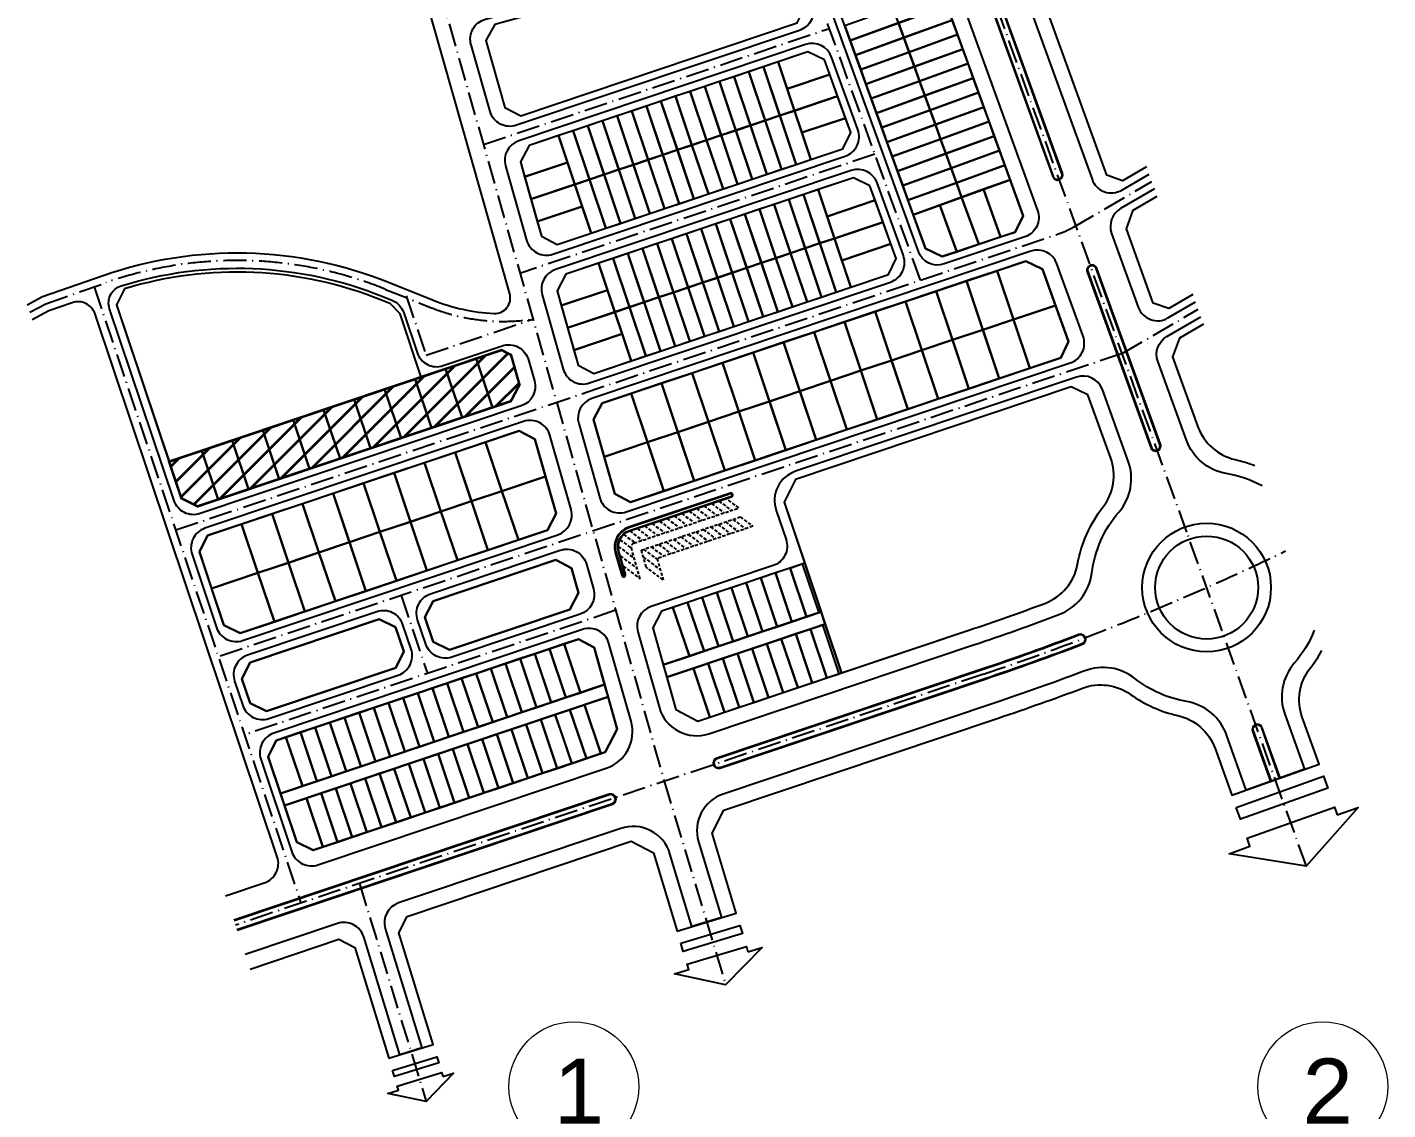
# Model space of a CAD drawing. Header units: millimetres. Extents: x 33748 to 451939, y -263262 to 62681.
# Drawn here: x 232510 to 238506, y -109826 to -105054 of the extents above; entities that cross this region are included whole.
import ezdxf
from ezdxf.enums import TextEntityAlignment as Align

# ---------------------------------------------------------------- set-up
doc = ezdxf.new("R2010")
doc.units = ezdxf.units.MM
doc.linetypes.add('ACAD_ISO10W100', pattern=[18.5, 12, -3, 0.5, -3])
doc.linetypes.add('HIDDEN', pattern=[0.375, 0.25, -0.125])
for name, color, linetype, lineweight in [('-KH', 143, 'Continuous', 13), ('-TEXT', 7, 'Continuous', 15), ('-WALL', 4, 'Continuous', 35)]:
    doc.layers.add(name, color=color, linetype=linetype, lineweight=lineweight)
doc.layers.add('net in mo', color=159, linetype='Continuous')
doc.styles.add('1', font='arial.ttf')

# ---------------------------------------------------------------- blocks, each defined once
blk = doc.blocks.new('A$C3F770CC9')
at = {"linetype": 'ACAD_ISO10W100', "ltscale": 0.75}
for points in [[(497.04, 91.45), (450.61, 221.25), (313.19, 601.19), (299.19, 644.07)], [(347.1, 319.28), (259.83, 560.55)], [(133.63, 525.65), (247.51, 124.47)], [(177.25, 371.98), (311.71, 417.1)], [(329.4, 368.19), (191.47, 321.9)], [(25.98, 316.65), (106.37, 77.1)], [(147.25, 313.2), (154.99, 290.14), (196.52, 304.08)], [(425.48, 290.73), (455.02, 307.92)], [(425.48, 290.73), (74.24, 172.86)], [(145.34, 196.72), (155.52, 166.38)], [(228.65, 190.92), (84.42, 142.52)], [(247.51, 124.47), (271.39, 45.35)], [(129.08, 84.72), (155.05, 0.02)], [(129.08, 84.72), (155.05, 0.02)], [(129.08, 84.72), (155.05, 0.02)]]:
    blk.add_lwpolyline(points, dxfattribs=at)
for points in [[(0, 309.65), (5.97, 312.84), (29.55, 321.08, -0.181821), (140.4, 318.47), (157.54, 311.56, 0.083755), (181.42, 306.32, 0.513132), (187.49, 313.95), (132.2, 508.72, 0.412228), (119.91, 515.63), (91.73, 507.84)], [(389.45, 489.21), (376.46, 483.55, 0.395629), (372.14, 473.5), (413.75, 358.45, 0.467936), (425.29, 354.25), (436, 360.49)], [(361.78, 460.96), (398.48, 359.5, 1), (402.24, 360.86), (365.54, 462.32, 1), (361.78, 460.96)], [(312.55, 405.98, 0.407417), (302.48, 410.84), (191, 373.43, 0.400458), (185.85, 363.66), (194.05, 334.77, 0.428104), (204.29, 329.37), (317.78, 367.45, 0.421043), (322.75, 377.76), (312.55, 405.98)], [(438.08, 354.75), (424.85, 347.06, 0.362457), (421.35, 337.42), (431.72, 308.75, 0.467936), (443.27, 304.55), (453.98, 310.78)], [(141.71, 311.47, -0.219363), (146.3, 306.6), (151.51, 291.08, 0.414214), (161.64, 286.04), (184.52, 293.72, -0.428104), (194.76, 288.32), (197.08, 280.14, -0.400458), (191.93, 270.37), (67.17, 228.5, -0.414214), (57.04, 233.54), (32, 308.16, -0.420828), (36.56, 317.07, -0.172814), (138.16, 312.9), (141.71, 311.47)], [(436.58, 254.16, 0.414214), (439.14, 252.96), (439.14, 252.96, 0.414214), (440.34, 255.52), (415.63, 323.83, 0.414214), (413.07, 325.03), (413.07, 325.03, 0.414214), (411.87, 322.47), (436.58, 254.16)], [(26.36, 306.1, 0.41785), (17.41, 310.48), (8.39, 307.33), (1.93, 303.88)], [(77.09, 79.93), (92.13, 84.98, 0.414214), (97.17, 95.11), (26.36, 306.1)], [(465.87, 244.13, -0.269945), (450.42, 257.04), (439.33, 287.72, -0.362457), (442.83, 297.35), (456.06, 305.05)], [(457.09, 302.18), (447.69, 296.71), (445.07, 289.49), (454.91, 262.27, 0.256594), (469.37, 249.55, -0.038992), (476.97, 247.23, -0.038992)], [(289.8, 208.28), (242.4, 192.37, 0.400458), (237.25, 182.6), (245.63, 153.06, 0.428104), (264.83, 142.94), (367.76, 177.48, 0.008886), (400.84, 189.24, 0.278117), (413.65, 205.44, -0.147047), (424.18, 229.12, 0.270704), (427.82, 248.96), (417.78, 276.74, 0.407417), (407.71, 281.6), (298.58, 244.98, 0.414214), (291.02, 229.78), (294.84, 218.41, -0.414214), (289.8, 208.28)], [(211.3, 230.06), (203.1, 258.95, 0.428104), (192.86, 264.35), (69.08, 222.81, 0.414214), (64.04, 212.68), (73.58, 184.24, 0.414214), (83.71, 179.2), (206.15, 220.29, 0.400458), (211.3, 230.06)], [(479.85, 239.27, 0.082783), (465.87, 244.13)], [(233.65, 223.19, 0.400458), (228.5, 213.42), (231.03, 204.51, 0.414214), (231.95, 203.99, 0.414214), (232.47, 204.92), (229.94, 213.83, -0.400458), (234.13, 221.77), (273.69, 235.05, 0.414214), (274.17, 236, 0.414214), (273.22, 236.47), (233.65, 223.19)], [(217.31, 208.87), (220.05, 199.24, -0.400458), (214.9, 189.47), (165, 172.73, -0.414214), (154.87, 177.76), (151.69, 187.24, -0.414214), (156.73, 197.37), (207.07, 214.27, -0.428104), (217.31, 208.87)], [(144.14, 165.73, 0.414214), (149.18, 175.86), (146, 185.34, 0.414214), (135.87, 190.37), (85.62, 173.51, 0.414214), (80.58, 163.38), (83.77, 153.9, 0.414214), (93.89, 148.86), (144.14, 165.73)], [(500.13, 183.2, -0.084021), (492.34, 170.35, 0.270323), (488.65, 150.54), (496.31, 129.12), (473.71, 121.04), (466.05, 142.46, 0.270325), (450.63, 155.43)], [(450.63, 155.43, -0.124666), (430.44, 164.42, 0.262937), (411, 167.42, -0.009345), (375.37, 154.72), (270.46, 119.51, 0.405257), (260.87, 100.96), (269.77, 71.47), (258.28, 68.01), (249.76, 96.26, 0.423227), (230.62, 106.15), (144.25, 77.16, 0.40652), (139.15, 67.23), (153.38, 20.8), (144.78, 18.16), (130.74, 63.96, 0.421949), (120.54, 69.2), (84.73, 57.18)], [(81.46, 66.9), (227.36, 115.86, 1), (226.25, 119.18), (80.35, 70.22)], [(81.54, 66.66), (227.44, 115.63, 1), (226.17, 119.42)]]:
    blk.add_lwpolyline(points, format="xyb")
for points in [[(434.97, 363.35), (425.56, 357.88), (419.54, 360.07), (377.82, 475.42), (380.7, 482.12), (390.47, 486.38)], [(434.97, 363.35), (425.56, 357.88), (419.54, 360.07), (377.82, 475.42), (380.7, 482.12), (390.47, 486.38)], [(452.94, 313.65), (443.54, 308.18), (437.52, 310.37), (427.09, 339.2), (429.71, 346.41), (439.12, 351.88)], [(452.94, 313.65), (443.54, 308.18), (437.52, 310.37), (427.09, 339.2), (429.71, 346.41), (439.12, 351.88)], [(153.11, 281.6), (55.11, 248.71)], [(225.73, 157.24), (224.37, 162.06), (98.38, 119.78), (99.97, 115.04), (225.73, 157.24)], [(226.17, 119.42), (80.27, 70.45)]]:
    blk.add_lwpolyline(points)
for points in [[(308.72, 457.72), (339.75, 468.95, -0.414214), (350, 464.14), (392.6, 346.35, -0.421043), (387.62, 336.04), (356.33, 325.54, -0.407417), (346.26, 330.4), (303.92, 447.48, -0.414214)], [(362.02, 461.05), (398.71, 359.58, 1), (402.01, 360.77), (365.31, 462.24, 1)], [(178.03, 420.69), (288.34, 451.2, -0.391769), (298, 446.21), (305.06, 426.67, -0.421043), (300.09, 416.36), (190.08, 379.45, -0.428104), (179.83, 384.85), (172.47, 410.79, -0.416202)], [(208.27, 284.69, 0.428104), (218.51, 279.29), (335.47, 318.54, 0.421043), (340.45, 328.84), (330.24, 357.06, 0.407417), (320.17, 361.93), (205.22, 323.35, 0.400458), (200.07, 313.58)], [(219.43, 273.27, 0.400458), (214.28, 263.5), (222.48, 234.61, 0.428104), (232.72, 229.21), (405.32, 287.13, 0.421043), (410.29, 297.43), (400.09, 325.65, 0.407417), (390.02, 330.52)], [(436.81, 254.24, 0.414214), (439.05, 253.19, 0.414214), (440.1, 255.43), (415.4, 323.75, 0.414214), (413.16, 324.8, 0.414214), (412.11, 322.56)], [(191.29, 278.58), (188, 290.15), (184.34, 292.08), (153.11, 281.6), (144.88, 306.12), (141.14, 310.08), (137.6, 311.51, 0.171311), (37.84, 315.9), (34.67, 309.62), (59.88, 234.49), (66.22, 231.34), (187.91, 272.18)], [(302.13, 209.25), (246.42, 190.56), (243.04, 184.15), (252.07, 152.36), (260.61, 147.85), (365.85, 183.17, 0.007974), (395.38, 193.61, 0.265195), (408.1, 208.81, -0.121118), (418.01, 231.05, 0.257306), (421.02, 250.12), (412.15, 274.66), (405.71, 277.77), (298.58, 241.82), (294.17, 232.95), (302.13, 209.25)], [(233.73, 222.95, 0.400458), (228.74, 213.49), (231.27, 204.58, 0.414214), (231.88, 204.23, 0.414214), (232.23, 204.85), (229.7, 213.76, -0.400458), (234.05, 222), (273.61, 235.28, 0.414214), (273.93, 235.92, 0.414214), (273.3, 236.23)], [(112.98, 91.98), (224.97, 129.56, 0.400458), (234.63, 147.88), (226.06, 178.05, 0.428104), (215.82, 183.45), (95.8, 143.18, 0.414214), (90.76, 133.05), (102.85, 97.02, 0.414214)], [(372.21, 164.21, 0.010023), (410.03, 177.75, 0.991336), (408.57, 181.48, -0.010014), (370.94, 168), (267.9, 133.42, 1), (269.17, 129.63)], [(372.13, 164.45, 0.010022), (409.94, 177.98, 0.990741), (408.66, 181.24, -0.010014), (371.02, 167.76), (267.98, 133.19, 1), (269.1, 129.87)], [(483.13, 124.4), (486.89, 125.75), (479.9, 145.29, 1.000002), (476.14, 143.94)], [(483.36, 124.49), (486.66, 125.67), (479.67, 145.21, 1), (476.37, 144.03)]]:
    blk.add_lwpolyline(points, format="xyb", close=True)
for points in [[(355.48, 328.42), (349.04, 331.53), (306.74, 448.5), (309.74, 454.9), (337.95, 465.1), (344.35, 462.1), (386.98, 344.26), (383.94, 337.97)], [(355.48, 328.42), (349.04, 331.53), (306.74, 448.5), (309.74, 454.9), (337.95, 465.1), (344.35, 462.1), (386.98, 344.26), (383.94, 337.97)], [(191.74, 383.17), (299.24, 419.25), (302.28, 425.54), (295.3, 444.84), (288.78, 448.2), (181.69, 418.59), (178.24, 412.45), (185.63, 386.39)], [(302.28, 425.54), (295.3, 444.84), (288.78, 448.2), (181.69, 418.59), (178.24, 412.45), (185.63, 386.39), (191.74, 383.17), (299.24, 419.25)], [(336.56, 424.86), (317.75, 418.06), (319.79, 412.42), (338.6, 419.22)], [(359.45, 420.38), (357.4, 426.02), (338.6, 419.22), (340.64, 413.58)], [(338.6, 419.22), (319.79, 412.42), (321.83, 406.77), (340.64, 413.58)], [(361.49, 414.74), (359.45, 420.38), (340.64, 413.58), (342.68, 407.93)], [(342.68, 407.93), (340.64, 413.58), (321.83, 406.77), (323.87, 401.13)], [(363.53, 409.09), (361.49, 414.74), (342.68, 407.93), (344.72, 402.29)], [(205.96, 333.09), (316.93, 370.33), (319.97, 376.63), (309.77, 404.85), (303.33, 407.96), (195.02, 371.61), (191.65, 365.21), (199.85, 336.31)], [(205.96, 333.09), (316.93, 370.33), (319.97, 376.63), (309.77, 404.85), (303.33, 407.96), (195.02, 371.61), (191.65, 365.21), (199.85, 336.31)], [(309.77, 404.85), (303.33, 407.96), (291.77, 404.08), (295.27, 393.65), (311.81, 399.2)], [(342.68, 407.93), (323.87, 401.13), (325.91, 395.49), (344.72, 402.29)], [(365.57, 403.45), (363.53, 409.09), (344.72, 402.29), (346.76, 396.65)], [(286.08, 402.17), (280.39, 400.26), (286.76, 381.3), (292.44, 383.21)], [(291.77, 404.08), (286.08, 402.17), (292.44, 383.21), (298.13, 385.12), (295.27, 393.65)], [(344.72, 402.29), (325.91, 395.49), (327.95, 389.85), (346.76, 396.65)], [(367.61, 397.81), (365.57, 403.45), (346.76, 396.65), (348.8, 391.01)], [(274.7, 398.35), (269.02, 396.44), (275.38, 377.48), (281.07, 379.39)], [(280.39, 400.26), (274.7, 398.35), (281.07, 379.39), (286.76, 381.3)], [(311.81, 399.2), (295.27, 393.65), (298.13, 385.12), (314.87, 390.74)], [(346.76, 396.65), (327.95, 389.85), (329.99, 384.2), (348.8, 391.01)], [(369.65, 392.17), (367.61, 397.81), (348.8, 391.01), (350.84, 385.36)], [(257.64, 392.63), (251.95, 390.72), (258.31, 371.76), (264, 373.67)], [(263.33, 394.54), (257.64, 392.63), (264, 373.67), (269.69, 375.57)], [(269.02, 396.44), (263.33, 394.54), (269.69, 375.57), (275.38, 377.48)], [(371.69, 386.52), (369.65, 392.17), (350.84, 385.36), (352.88, 379.72)], [(240.57, 386.9), (234.89, 384.99), (241.25, 366.03), (246.94, 367.94)], [(246.26, 388.81), (240.57, 386.9), (246.94, 367.94), (252.63, 369.85)], [(251.95, 390.72), (246.26, 388.81), (252.63, 369.85), (258.31, 371.76)], [(314.87, 390.74), (298.13, 385.12), (301, 376.59), (317.93, 382.27)], [(348.8, 391.01), (329.99, 384.2), (332.03, 378.56), (350.84, 385.36)], [(373.73, 380.88), (371.69, 386.52), (352.88, 379.72), (354.92, 374.08)], [(223.51, 381.17), (217.82, 379.26), (224.18, 360.3), (229.87, 362.21)], [(229.2, 383.08), (223.51, 381.17), (229.87, 362.21), (235.56, 364.12)], [(234.89, 384.99), (229.2, 383.08), (235.56, 364.12), (241.25, 366.03)], [(286.76, 381.3), (281.07, 379.39), (287.43, 360.43), (293.12, 362.34)], [(292.44, 383.21), (286.76, 381.3), (293.12, 362.34), (298.81, 364.25)], [(298.13, 385.12), (292.44, 383.21), (298.81, 364.25), (304.5, 366.16), (301, 376.59)], [(319.97, 376.63), (317.93, 382.27), (301, 376.59), (304.5, 366.16), (316.93, 370.33)], [(350.84, 385.36), (332.03, 378.56), (334.07, 372.92), (352.88, 379.72)], [(375.77, 375.24), (373.73, 380.88), (354.92, 374.08), (356.96, 368.44)], [(206.45, 375.45), (195.02, 371.61), (191.65, 365.21), (193.29, 359.43), (209.95, 365.02)], [(212.13, 377.35), (206.45, 375.45), (212.81, 356.48), (218.5, 358.39)], [(217.82, 379.26), (212.13, 377.35), (218.5, 358.39), (224.18, 360.3)], [(269.69, 375.57), (264, 373.67), (270.37, 354.7), (276.05, 356.61)], [(275.38, 377.48), (269.69, 375.57), (276.05, 356.61), (281.74, 358.52)], [(281.07, 379.39), (275.38, 377.48), (281.74, 358.52), (287.43, 360.43)], [(352.88, 379.72), (334.07, 372.92), (336.12, 367.28), (354.92, 374.08)], [(258.31, 371.76), (252.63, 369.85), (258.99, 350.89), (264.68, 352.8)], [(264, 373.67), (258.31, 371.76), (264.68, 352.8), (270.37, 354.7)], [(356.96, 368.44), (354.92, 374.08), (336.12, 367.28), (338.16, 361.64)], [(377.81, 369.6), (375.77, 375.24), (356.96, 368.44), (359, 362.8)], [(209.95, 365.02), (193.29, 359.43), (195.75, 350.76), (212.81, 356.48)], [(241.25, 366.03), (235.56, 364.12), (241.92, 345.16), (247.61, 347.07)], [(246.94, 367.94), (241.25, 366.03), (247.61, 347.07), (253.3, 348.98)], [(252.63, 369.85), (246.94, 367.94), (253.3, 348.98), (258.99, 350.89)], [(356.96, 368.44), (338.16, 361.64), (340.2, 355.99), (359, 362.8)], [(379.85, 363.96), (377.81, 369.6), (359, 362.8), (361.04, 357.15)], [(224.18, 360.3), (218.5, 358.39), (224.86, 339.43), (230.55, 341.34)], [(229.87, 362.21), (224.18, 360.3), (230.55, 341.34), (236.24, 343.25)], [(235.56, 364.12), (229.87, 362.21), (236.24, 343.25), (241.92, 345.16)], [(359, 362.8), (340.2, 355.99), (342.24, 350.35), (361.04, 357.15)], [(379.85, 363.96), (361.04, 357.15), (363.09, 351.51), (371.55, 354.57), (381.89, 358.31)], [(212.81, 356.48), (195.75, 350.76), (198.21, 342.09), (215.67, 347.95)], [(327.46, 355.93), (321.02, 359.04), (209.24, 321.53), (205.86, 315.13), (214.07, 286.23), (220.17, 283.01), (334.62, 321.42), (337.66, 327.71)], [(327.46, 355.93), (321.02, 359.04), (209.24, 321.53), (205.86, 315.13), (214.07, 286.23), (220.17, 283.01), (334.62, 321.42), (337.66, 327.71)], [(218.5, 358.39), (212.81, 356.48), (219.17, 337.52), (224.86, 339.43)], [(307.33, 354.45), (301.65, 352.54), (308.01, 333.58), (313.7, 335.49)], [(327.46, 355.93), (321.02, 359.04), (307.33, 354.45), (310.83, 344.02), (329.5, 350.29)], [(361.04, 357.15), (342.24, 350.35), (344.28, 344.71), (354.62, 348.45), (363.09, 351.51)], [(371.55, 354.57), (363.09, 351.51), (369.71, 333.19), (378.25, 336.06)], [(381.89, 358.31), (371.55, 354.57), (378.25, 336.06), (383.94, 337.97), (386.98, 344.26)], [(295.96, 350.64), (290.27, 348.73), (296.63, 329.77), (302.32, 331.67)], [(301.65, 352.54), (295.96, 350.64), (302.32, 331.67), (308.01, 333.58)], [(329.5, 350.29), (310.83, 344.02), (313.7, 335.49), (332.56, 341.82)], [(363.09, 351.51), (354.62, 348.45), (361.18, 330.33), (369.71, 333.19)], [(215.67, 347.95), (198.21, 342.09), (199.85, 336.31), (205.96, 333.09), (219.17, 337.52)], [(278.89, 344.91), (273.2, 343), (279.57, 324.04), (285.26, 325.95)], [(284.58, 346.82), (278.89, 344.91), (285.26, 325.95), (290.94, 327.86)], [(290.27, 348.73), (284.58, 346.82), (290.94, 327.86), (296.63, 329.77)], [(354.62, 348.45), (344.28, 344.71), (349.04, 331.53), (355.48, 328.42), (361.18, 330.33)], [(261.83, 339.18), (256.14, 337.27), (262.5, 318.31), (268.19, 320.22)], [(267.52, 341.09), (261.83, 339.18), (268.19, 320.22), (273.88, 322.13)], [(273.2, 343), (267.52, 341.09), (273.88, 322.13), (279.57, 324.04)], [(332.56, 341.82), (313.7, 335.49), (316.56, 326.96), (335.62, 333.36)], [(244.76, 333.45), (239.07, 331.55), (245.44, 312.59), (251.13, 314.49)], [(250.45, 335.36), (244.76, 333.45), (251.13, 314.49), (256.81, 316.4)], [(256.14, 337.27), (250.45, 335.36), (256.81, 316.4), (262.5, 318.31)], [(308.01, 333.58), (302.32, 331.67), (308.68, 312.71), (314.37, 314.62)], [(313.7, 335.49), (308.01, 333.58), (314.37, 314.62), (320.06, 316.53)], [(337.66, 327.71), (335.62, 333.36), (316.56, 326.96), (320.06, 316.53), (334.62, 321.42)], [(233.39, 329.64), (227.7, 327.73), (234.06, 308.77), (239.75, 310.68)], [(239.07, 331.55), (233.39, 329.64), (239.75, 310.68), (245.44, 312.59)], [(290.94, 327.86), (285.26, 325.95), (291.62, 306.99), (297.31, 308.9)], [(296.63, 329.77), (290.94, 327.86), (297.31, 308.9), (303, 310.8)], [(302.32, 331.67), (296.63, 329.77), (303, 310.8), (308.68, 312.71)], [(222.01, 325.82), (209.24, 321.53), (205.86, 315.13), (207.5, 309.35), (225.51, 315.39)], [(234.39, 232.93), (228.28, 236.15), (220.08, 265.05), (223.45, 271.45), (388.02, 326.68), (394.46, 323.57), (404.67, 295.35), (401.63, 289.06)], [(234.39, 232.93), (228.28, 236.15), (220.08, 265.05), (223.45, 271.45), (388.02, 326.68), (394.46, 323.57), (404.67, 295.35), (401.63, 289.06)], [(227.7, 327.73), (222.01, 325.82), (225.51, 315.39), (228.37, 306.86), (234.06, 308.77)], [(279.57, 324.04), (273.88, 322.13), (280.24, 303.17), (285.93, 305.08)], [(285.26, 325.95), (279.57, 324.04), (285.93, 305.08), (291.62, 306.99)], [(376.84, 322.93), (364.99, 318.95), (371.35, 299.99), (383.2, 303.97)], [(394.46, 323.57), (388.02, 326.68), (376.84, 322.93), (383.2, 303.97), (399.56, 309.46)], [(262.5, 318.31), (256.81, 316.4), (263.18, 297.44), (268.87, 299.35)], [(268.19, 320.22), (262.5, 318.31), (268.87, 299.35), (274.55, 301.26)], [(273.88, 322.13), (268.19, 320.22), (274.55, 301.26), (280.24, 303.17)], [(364.99, 318.95), (353.14, 314.97), (359.5, 296.01), (371.35, 299.99)], [(225.51, 315.39), (207.5, 309.35), (209.96, 300.68), (228.37, 306.86)], [(245.44, 312.59), (239.75, 310.68), (246.11, 291.72), (251.8, 293.62)], [(251.13, 314.49), (245.44, 312.59), (251.8, 293.62), (257.49, 295.53)], [(256.81, 316.4), (251.13, 314.49), (257.49, 295.53), (263.18, 297.44)], [(353.14, 314.97), (341.29, 311), (347.65, 292.04), (359.5, 296.01)], [(228.37, 306.86), (209.96, 300.68), (212.42, 292.01), (231.24, 298.33)], [(234.06, 308.77), (228.37, 306.86), (231.24, 298.33), (234.74, 287.9), (240.42, 289.81)], [(239.75, 310.68), (234.06, 308.77), (240.42, 289.81), (246.11, 291.72)], [(329.44, 307.02), (317.59, 303.04), (323.95, 284.08), (335.8, 288.06)], [(341.29, 311), (329.44, 307.02), (335.8, 288.06), (347.65, 292.04)], [(399.56, 309.46), (383.2, 303.97), (389.56, 285.01), (401.63, 289.06), (404.67, 295.35)], [(317.59, 303.04), (305.74, 299.07), (312.1, 280.11), (323.95, 284.08)], [(383.2, 303.97), (371.35, 299.99), (377.71, 281.03), (389.56, 285.01)], [(231.24, 298.33), (212.42, 292.01), (214.07, 286.23), (220.17, 283.01), (234.74, 287.9)], [(305.74, 299.07), (293.88, 295.09), (300.25, 276.13), (312.1, 280.11)], [(371.35, 299.99), (359.5, 296.01), (365.86, 277.05), (377.71, 281.03)], [(187.91, 272.18), (191.29, 278.58), (188, 290.15), (184.34, 292.08), (153.11, 281.6), (55.11, 248.71), (59.88, 234.49), (66.22, 231.34)], [(191.29, 278.58), (188, 290.15), (184.34, 292.08), (174.44, 288.76), (180.8, 269.8), (187.91, 272.18)], [(282.03, 291.11), (270.18, 287.14), (276.55, 268.18), (288.4, 272.15)], [(293.88, 295.09), (282.03, 291.11), (288.4, 272.15), (300.25, 276.13)], [(347.65, 292.04), (335.8, 288.06), (342.16, 269.1), (354.01, 273.08)], [(359.5, 296.01), (347.65, 292.04), (354.01, 273.08), (365.86, 277.05)], [(174.44, 288.76), (162.59, 284.78), (168.95, 265.82), (180.8, 269.8)], [(270.18, 287.14), (258.33, 283.16), (264.7, 264.2), (276.55, 268.18)], [(335.8, 288.06), (323.95, 284.08), (330.31, 265.12), (342.16, 269.1)], [(150.74, 280.8), (138.89, 276.83), (145.25, 257.87), (157.1, 261.84)], [(162.59, 284.78), (150.74, 280.8), (157.1, 261.84), (168.95, 265.82)], [(258.33, 283.16), (246.48, 279.18), (252.85, 260.22), (264.7, 264.2)], [(323.95, 284.08), (312.1, 280.11), (318.46, 261.15), (330.31, 265.12)], [(138.89, 276.83), (127.04, 272.85), (133.4, 253.89), (145.25, 257.87)], [(234.63, 275.2), (223.45, 271.45), (220.08, 265.05), (224.18, 250.6), (241, 256.24)], [(246.48, 279.18), (234.63, 275.2), (241, 256.24), (252.85, 260.22)], [(300.25, 276.13), (288.4, 272.15), (294.76, 253.19), (306.61, 257.17)], [(312.1, 280.11), (300.25, 276.13), (306.61, 257.17), (318.46, 261.15)], [(127.04, 272.85), (115.19, 268.87), (121.55, 249.91), (133.4, 253.89)], [(288.4, 272.15), (276.55, 268.18), (282.91, 249.21), (294.76, 253.19)], [(103.34, 264.9), (91.49, 260.92), (97.85, 241.96), (109.7, 245.94)], [(115.19, 268.87), (103.34, 264.9), (109.7, 245.94), (121.55, 249.91)], [(276.55, 268.18), (264.7, 264.2), (271.06, 245.24), (282.91, 249.21)], [(205.5, 228.51), (202.13, 222.1), (82.76, 182.04), (76.43, 185.19), (66.88, 213.64), (70.03, 219.97), (191.19, 260.63), (197.3, 257.41)], [(205.5, 228.51), (202.13, 222.1), (82.76, 182.04), (76.43, 185.19), (66.88, 213.64), (70.03, 219.97), (191.19, 260.63), (197.3, 257.41)], [(91.49, 260.92), (79.64, 256.94), (86, 237.98), (97.85, 241.96)], [(197.3, 257.41), (191.19, 260.63), (178.11, 256.24), (184.47, 237.28), (201.4, 242.96)], [(252.85, 260.22), (241, 256.24), (247.36, 237.28), (259.21, 241.26)], [(264.7, 264.2), (252.85, 260.22), (259.21, 241.26), (271.06, 245.24)], [(79.64, 256.94), (67.79, 252.97), (74.15, 234), (86, 237.98)], [(178.11, 256.24), (166.26, 252.26), (172.62, 233.3), (184.47, 237.28)], [(241, 256.24), (224.18, 250.6), (228.28, 236.15), (234.39, 232.93), (247.36, 237.28)], [(67.79, 252.97), (55.11, 248.71), (59.88, 234.49), (66.22, 231.34), (74.15, 234)], [(166.26, 252.26), (154.41, 248.28), (160.77, 229.32), (172.62, 233.3)], [(142.56, 244.31), (130.71, 240.33), (137.07, 221.37), (148.92, 225.34)], [(154.41, 248.28), (142.56, 244.31), (148.92, 225.34), (160.77, 229.32)], [(130.71, 240.33), (118.86, 236.35), (125.22, 217.39), (137.07, 221.37)], [(201.4, 242.96), (184.47, 237.28), (190.84, 218.31), (202.13, 222.1), (205.5, 228.51)], [(118.86, 236.35), (107.01, 232.37), (113.37, 213.41), (125.22, 217.39)], [(172.62, 233.3), (160.77, 229.32), (167.13, 210.36), (178.99, 214.34)], [(184.47, 237.28), (172.62, 233.3), (178.99, 214.34), (190.84, 218.31)], [(95.16, 228.4), (83.31, 224.42), (89.67, 205.46), (101.52, 209.44)], [(107.01, 232.37), (95.16, 228.4), (101.52, 209.44), (113.37, 213.41)], [(160.77, 229.32), (148.92, 225.34), (155.28, 206.38), (167.13, 210.36)], [(83.31, 224.42), (70.03, 219.97), (66.88, 213.64), (71.66, 199.41), (89.67, 205.46)], [(148.92, 225.34), (137.07, 221.37), (143.43, 202.41), (155.28, 206.38)], [(125.22, 217.39), (113.37, 213.41), (119.73, 194.45), (131.58, 198.43)], [(137.07, 221.37), (125.22, 217.39), (131.58, 198.43), (143.43, 202.41)], [(113.37, 213.41), (101.52, 209.44), (107.88, 190.48), (119.73, 194.45)], [(101.52, 209.44), (89.67, 205.46), (96.03, 186.5), (107.88, 190.48)], [(210.88, 191.29), (214.25, 197.69), (211.52, 207.33), (205.41, 210.55), (157.68, 194.53), (154.53, 188.2), (157.71, 178.72), (164.04, 175.57)], [(154.53, 188.2), (157.68, 194.53), (205.41, 210.55), (211.52, 207.33), (214.25, 197.69), (210.88, 191.29), (164.04, 175.57), (157.71, 178.72)], [(308.49, 190.29), (302.13, 209.25), (246.42, 190.56), (243.04, 184.15), (247.14, 169.7)], [(296.44, 207.34), (290.75, 205.43), (297.11, 186.47), (302.8, 188.38)], [(302.13, 209.25), (296.44, 207.34), (302.8, 188.38), (308.49, 190.29)], [(307.54, 189.97), (302.8, 188.38), (296.44, 207.34), (301.18, 208.93)], [(89.67, 205.46), (71.66, 199.41), (76.43, 185.19), (82.76, 182.04), (96.03, 186.5)], [(279.37, 201.62), (273.69, 199.71), (280.05, 180.75), (285.74, 182.66)], [(285.06, 203.52), (279.37, 201.62), (285.74, 182.66), (291.43, 184.56)], [(290.75, 205.43), (285.06, 203.52), (291.43, 184.56), (297.11, 186.47)], [(262.31, 195.89), (256.62, 193.98), (262.98, 175.02), (268.67, 176.93)], [(268, 197.8), (262.31, 195.89), (268.67, 176.93), (274.36, 178.84)], [(273.69, 199.71), (268, 197.8), (274.36, 178.84), (280.05, 180.75)], [(250.93, 192.07), (246.42, 190.56), (243.04, 184.15), (247.14, 169.7), (257.3, 173.11)], [(256.62, 193.98), (250.93, 192.07), (257.3, 173.11), (262.98, 175.02)], [(146.34, 174.9), (143.15, 184.38), (136.82, 187.53), (86.58, 170.67), (83.43, 164.34), (86.61, 154.86), (92.94, 151.71), (143.19, 168.57)], [(136.82, 187.53), (143.15, 184.38), (146.34, 174.9), (143.19, 168.57), (92.94, 151.71), (86.61, 154.86), (83.43, 164.34), (86.58, 170.67)], [(310.08, 185.55), (308.49, 190.29), (247.14, 169.7), (248.51, 164.89)], [(310.08, 185.55), (248.51, 164.89), (252.07, 152.36), (260.61, 147.85), (316.44, 166.59)], [(310.08, 185.55), (304.39, 183.64), (310.76, 164.68), (316.44, 166.59)], [(309.13, 185.23), (304.39, 183.64), (310.76, 164.68), (315.5, 166.27)], [(293.02, 179.82), (287.33, 177.91), (293.69, 158.95), (299.38, 160.86)], [(298.7, 181.73), (293.02, 179.82), (299.38, 160.86), (305.07, 162.77)], [(304.39, 183.64), (298.7, 181.73), (305.07, 162.77), (310.76, 164.68)], [(96.76, 140.33), (214.16, 179.73), (220.26, 176.51), (229.29, 144.72), (224.56, 135.76), (111.08, 97.67), (104.74, 100.82), (93.61, 134)], [(224.37, 162.06), (220.26, 176.51), (214.16, 179.73), (96.76, 140.33), (93.61, 134), (98.38, 119.78)], [(202.94, 175.96), (197.25, 174.06), (203.61, 155.09), (209.3, 157)], [(208.63, 177.87), (202.94, 175.96), (209.3, 157), (214.99, 158.91)], [(220.26, 176.51), (214.16, 179.73), (208.63, 177.87), (214.99, 158.91), (224.37, 162.06)], [(281.64, 176.01), (275.95, 174.1), (282.31, 155.14), (288, 157.05)], [(287.33, 177.91), (281.64, 176.01), (288, 157.05), (293.69, 158.95)], [(185.87, 170.24), (180.19, 168.33), (186.55, 149.37), (192.24, 151.28)], [(191.56, 172.15), (185.87, 170.24), (192.24, 151.28), (197.93, 153.19)], [(200.75, 163.63), (197.25, 174.06), (191.56, 172.15), (197.93, 153.19), (203.61, 155.09)], [(264.58, 170.28), (258.89, 168.37), (265.25, 149.41), (270.94, 151.32)], [(270.26, 172.19), (264.58, 170.28), (270.94, 151.32), (276.63, 153.23)], [(275.95, 174.1), (270.26, 172.19), (276.63, 153.23), (282.31, 155.14)], [(168.81, 164.51), (163.12, 162.6), (169.48, 143.64), (175.17, 145.55)], [(174.5, 166.42), (168.81, 164.51), (175.17, 145.55), (180.86, 147.46)], [(180.19, 168.33), (174.5, 166.42), (180.86, 147.46), (186.55, 149.37)], [(258.89, 168.37), (248.51, 164.89), (252.07, 152.36), (260.61, 147.85), (265.25, 149.41)], [(151.74, 158.78), (146.06, 156.88), (152.42, 137.91), (158.11, 139.82)], [(157.43, 160.69), (151.74, 158.78), (158.11, 139.82), (163.8, 141.73)], [(163.12, 162.6), (157.43, 160.69), (163.8, 141.73), (169.48, 143.64)], [(224.56, 135.76), (229.29, 144.72), (225.73, 157.24), (99.97, 115.04), (104.74, 100.82), (111.08, 97.67)], [(140.37, 154.97), (134.68, 153.06), (141.04, 134.1), (146.73, 136.01)], [(146.06, 156.88), (140.37, 154.97), (146.73, 136.01), (152.42, 137.91)], [(216.58, 154.17), (210.89, 152.26), (217.26, 133.3), (222.94, 135.21)], [(225.73, 157.24), (216.58, 154.17), (222.94, 135.21), (224.56, 135.76), (229.29, 144.72)], [(123.3, 149.24), (117.62, 147.33), (123.98, 128.37), (129.67, 130.28)], [(128.99, 151.15), (123.3, 149.24), (129.67, 130.28), (135.35, 132.19)], [(134.68, 153.06), (128.99, 151.15), (135.35, 132.19), (141.04, 134.1)], [(199.52, 148.45), (193.83, 146.54), (200.19, 127.58), (205.88, 129.48)], [(208.07, 141.82), (205.2, 150.35), (199.52, 148.45), (205.88, 129.48), (211.57, 131.39)], [(210.89, 152.26), (205.2, 150.35), (211.57, 131.39), (217.26, 133.3)], [(106.24, 143.51), (100.55, 141.6), (106.91, 122.64), (112.6, 124.55)], [(111.93, 145.42), (106.24, 143.51), (112.6, 124.55), (118.29, 126.46)], [(117.62, 147.33), (111.93, 145.42), (115.43, 134.99), (118.29, 126.46), (123.98, 128.37)], [(188.14, 144.63), (182.45, 142.72), (188.81, 123.76), (194.5, 125.67)], [(193.83, 146.54), (188.14, 144.63), (194.5, 125.67), (200.19, 127.58)], [(100.55, 141.6), (96.76, 140.33), (93.61, 134), (98.38, 119.78), (106.91, 122.64)], [(171.07, 138.9), (165.39, 136.99), (171.75, 118.03), (177.44, 119.94)], [(176.76, 140.81), (171.07, 138.9), (177.44, 119.94), (183.13, 121.85)], [(182.45, 142.72), (176.76, 140.81), (183.13, 121.85), (188.81, 123.76)], [(154.01, 133.17), (148.32, 131.27), (154.69, 112.3), (160.37, 114.21)], [(159.7, 135.08), (154.01, 133.17), (160.37, 114.21), (166.06, 116.12)], [(165.39, 136.99), (159.7, 135.08), (166.06, 116.12), (171.75, 118.03)], [(136.95, 127.45), (131.26, 125.54), (137.62, 106.58), (143.31, 108.49)], [(142.63, 129.36), (136.95, 127.45), (143.31, 108.49), (149, 110.4)], [(148.32, 131.27), (142.63, 129.36), (149, 110.4), (154.69, 112.3)], [(119.88, 121.72), (114.19, 119.81), (120.56, 100.85), (126.24, 102.76)], [(125.57, 123.63), (119.88, 121.72), (126.24, 102.76), (131.93, 104.67)], [(131.26, 125.54), (125.57, 123.63), (131.93, 104.67), (137.62, 106.58)], [(108.5, 117.9), (99.97, 115.04), (104.74, 100.82), (111.08, 97.67), (114.87, 98.94)], [(114.19, 119.81), (108.5, 117.9), (114.87, 98.94), (120.56, 100.85)]]:
    blk.add_lwpolyline(points, close=True)
at = {"ltscale": 5}
for points in [[(369.71, 333.19), (323.85, 460)], [(319.79, 412.42), (357.4, 426.02)], [(321.83, 406.77), (359.45, 420.38)], [(323.87, 401.13), (361.49, 414.74)], [(325.91, 395.49), (363.53, 409.09)], [(298.81, 364.25), (286.08, 402.17)], [(304.5, 366.16), (291.77, 404.08)], [(327.95, 389.85), (365.57, 403.45)], [(287.43, 360.43), (274.7, 398.35)], [(293.12, 362.34), (280.39, 400.26)], [(311.81, 399.2), (295.27, 393.65)], [(329.99, 384.2), (367.61, 397.81)], [(270.37, 354.7), (257.64, 392.63)], [(276.05, 356.61), (263.33, 394.54)], [(281.74, 358.52), (269.02, 396.44)], [(332.03, 378.56), (369.65, 392.17)], [(314.87, 390.74), (195.75, 350.76)], [(253.3, 348.98), (240.57, 386.9)], [(258.99, 350.89), (246.26, 388.81)], [(264.68, 352.8), (251.95, 390.72)], [(334.07, 372.92), (371.69, 386.52)], [(236.24, 343.25), (223.51, 381.17)], [(241.92, 345.16), (229.2, 383.08)], [(247.61, 347.07), (234.89, 384.99)], [(317.93, 382.27), (301, 376.59)], [(336.12, 367.28), (373.73, 380.88)], [(219.17, 337.52), (206.45, 375.45)], [(224.86, 339.43), (212.13, 377.35)], [(230.55, 341.34), (217.82, 379.26)], [(338.16, 361.64), (375.77, 375.24)], [(209.95, 365.02), (193.29, 359.43)], [(340.2, 355.99), (377.81, 369.6)], [(342.24, 350.35), (379.85, 363.96)], [(320.06, 316.53), (307.33, 354.45)], [(344.28, 344.71), (381.89, 358.31)], [(378.25, 336.06), (371.55, 354.57)], [(308.68, 312.71), (295.96, 350.64)], [(314.37, 314.62), (301.65, 352.54)], [(329.5, 350.29), (310.83, 344.02)], [(215.67, 347.95), (198.21, 342.09)], [(291.62, 306.99), (278.89, 344.91)], [(297.31, 308.9), (284.58, 346.82)], [(303, 310.8), (290.27, 348.73)], [(361.18, 330.33), (354.62, 348.45)], [(332.56, 341.82), (209.96, 300.68)], [(274.55, 301.26), (261.83, 339.18)], [(280.24, 303.17), (267.52, 341.09)], [(285.93, 305.08), (273.2, 343)], [(257.49, 295.53), (244.76, 333.45)], [(263.18, 297.44), (250.45, 335.36)], [(268.87, 299.35), (256.14, 337.27)], [(335.62, 333.36), (316.56, 326.96)], [(246.11, 291.72), (233.39, 329.64)], [(251.8, 293.62), (239.07, 331.55)], [(234.74, 287.9), (222.01, 325.82)], [(240.42, 289.81), (227.7, 327.73)], [(376.84, 322.93), (389.56, 285.01)], [(364.99, 318.95), (377.71, 281.03)], [(225.51, 315.39), (207.5, 309.35)], [(353.14, 314.97), (365.86, 277.05)], [(399.56, 309.46), (224.18, 250.6)], [(329.44, 307.02), (342.16, 269.1)], [(341.29, 311), (354.01, 273.08)], [(317.59, 303.04), (330.31, 265.12)], [(231.24, 298.33), (212.42, 292.01)], [(305.74, 299.07), (318.46, 261.15)], [(184.34, 292.08), (55.11, 248.71)], [(282.03, 291.11), (294.76, 253.19)], [(293.88, 295.09), (306.61, 257.17)], [(174.44, 288.76), (180.8, 269.8)], [(270.18, 287.14), (282.91, 249.21)], [(150.74, 280.8), (157.1, 261.84)], [(162.59, 284.78), (168.95, 265.82)], [(258.33, 283.16), (271.06, 245.24)], [(138.89, 276.83), (145.25, 257.87)], [(234.63, 275.2), (247.36, 237.28)], [(246.48, 279.18), (259.21, 241.26)], [(127.04, 272.85), (133.4, 253.89)], [(103.34, 264.9), (109.7, 245.94)], [(115.19, 268.87), (121.55, 249.91)], [(91.49, 260.92), (97.85, 241.96)], [(79.64, 256.94), (86, 237.98)], [(190.84, 218.31), (178.11, 256.24)], [(67.79, 252.97), (74.15, 234)], [(178.99, 214.34), (166.26, 252.26)], [(155.28, 206.38), (142.56, 244.31)], [(167.13, 210.36), (154.41, 248.28)], [(201.4, 242.96), (71.66, 199.41)], [(143.43, 202.41), (130.71, 240.33)], [(131.58, 198.43), (118.86, 236.35)], [(107.88, 190.48), (95.16, 228.4)], [(119.73, 194.45), (107.01, 232.37)], [(96.03, 186.5), (83.31, 224.42)], [(302.13, 209.25), (308.49, 190.29), (247.14, 169.7)], [(296.44, 207.34), (302.8, 188.38)], [(279.37, 201.62), (285.74, 182.66)], [(285.06, 203.52), (291.43, 184.56)], [(290.75, 205.43), (297.11, 186.47)], [(262.31, 195.89), (268.67, 176.93)], [(268, 197.8), (274.36, 178.84)], [(273.69, 199.71), (280.05, 180.75)], [(250.93, 192.07), (257.3, 173.11)], [(256.62, 193.98), (262.98, 175.02)], [(248.51, 164.89), (310.08, 185.55), (316.44, 166.59)], [(293.02, 179.82), (299.38, 160.86)], [(298.7, 181.73), (305.07, 162.77)], [(304.39, 183.64), (310.76, 164.68)], [(202.94, 175.96), (209.3, 157)], [(208.63, 177.87), (214.99, 158.91)], [(281.64, 176.01), (288, 157.05)], [(287.33, 177.91), (293.69, 158.95)], [(185.87, 170.24), (192.24, 151.28)], [(191.56, 172.15), (197.93, 153.19)], [(197.25, 174.06), (203.61, 155.09)], [(264.58, 170.28), (270.94, 151.32)], [(270.26, 172.19), (276.63, 153.23)], [(275.95, 174.1), (282.31, 155.14)], [(168.81, 164.51), (175.17, 145.55)], [(174.5, 166.42), (180.86, 147.46)], [(180.19, 168.33), (186.55, 149.37)], [(258.89, 168.37), (265.25, 149.41)], [(224.37, 162.06), (98.38, 119.78)], [(151.74, 158.78), (158.11, 139.82)], [(163.8, 141.73), (157.43, 160.69)], [(163.12, 162.6), (169.48, 143.64)], [(225.73, 157.24), (99.97, 115.04)], [(140.37, 154.97), (146.73, 136.01)], [(146.06, 156.88), (152.42, 137.91)], [(216.58, 154.17), (222.94, 135.21)], [(123.3, 149.24), (129.67, 130.28)], [(128.99, 151.15), (135.35, 132.19)], [(134.68, 153.06), (141.04, 134.1)], [(199.52, 148.45), (205.88, 129.48)], [(205.2, 150.35), (211.57, 131.39)], [(210.89, 152.26), (217.26, 133.3)], [(106.24, 143.51), (112.6, 124.55)], [(111.93, 145.42), (118.29, 126.46)], [(117.62, 147.33), (123.98, 128.37)], [(188.14, 144.63), (194.5, 125.67)], [(193.83, 146.54), (200.19, 127.58)], [(100.55, 141.6), (106.91, 122.64)], [(171.07, 138.9), (177.44, 119.94)], [(176.76, 140.81), (183.13, 121.85)], [(182.45, 142.72), (188.81, 123.76)], [(154.01, 133.17), (160.37, 114.21)], [(159.7, 135.08), (166.06, 116.12)], [(171.75, 118.03), (165.39, 136.99)], [(136.95, 127.45), (143.31, 108.49)], [(142.63, 129.36), (149, 110.4)], [(148.32, 131.27), (154.69, 112.3)], [(119.88, 121.72), (126.24, 102.76)], [(125.57, 123.63), (131.93, 104.67)], [(131.26, 125.54), (137.62, 106.58)], [(108.5, 117.9), (114.87, 98.94)], [(114.19, 119.81), (120.56, 100.85)]]:
    blk.add_lwpolyline(points, dxfattribs=at)
at = {"linetype": 'ACAD_ISO10W100', "ltscale": 0.75}
for points in [[(57.7, 222.15), (401.01, 337.37, 0.050829), (406.55, 339.88), (437.04, 357.62)], [(0.97, 306.77), (7.18, 310.08), (30.54, 318.25, -0.181821), (139.28, 315.69), (156.41, 308.78, 0.134331), (196.52, 304.1)], [(488.99, 213.99, -0.031733), (371.58, 166.11), (80.91, 68.56)]]:
    blk.add_lwpolyline(points, format="xyb", dxfattribs=at)
at = {"linetype": 'ByBlock'}
for points in [[(144.88, 306.12), (141.14, 310.08), (137.6, 311.51, 0.171311), (37.84, 315.9), (34.67, 309.62), (55.11, 248.71), (153.11, 281.6)], [(408.1, 208.81, -0.121118), (418.01, 231.05, 0.257306), (421.02, 250.12), (412.15, 274.66), (405.71, 277.77), (298.58, 241.82), (294.17, 232.95), (316.44, 166.59), (365.85, 183.17, 0.007975), (395.38, 193.61, 0.265194)]]:
    blk.add_lwpolyline(points, format="xyb", close=True, dxfattribs=at)
blk.add_lwpolyline([(457.09, 302.18), (447.69, 296.71), (445.07, 289.49), (454.91, 262.27, 0.256594), (469.37, 249.55, -0.038992), (476.97, 247.23, -0.038992)], format="xyb", dxfattribs=at)
at = {"linetype": 'HIDDEN', "ltscale": 5}
blk.add_lwpolyline([(231.57, 208.09), (238.16, 203.19), (234.75, 215.19, -0.400458), (235.72, 217.03), (276.54, 230.73), (271.65, 234.36)], format="xyb", dxfattribs=at)
for points in [[(268.77, 233.39), (273.66, 229.76)], [(251.45, 227.58), (256.33, 223.95)], [(254.33, 228.55), (259.22, 224.91)], [(257.22, 229.52), (262.11, 225.88)], [(260.11, 230.49), (264.99, 226.85)], [(262.99, 231.46), (267.88, 227.82)], [(265.88, 232.42), (270.77, 228.79)], [(237.01, 222.74), (241.9, 219.1)], [(240.53, 207.66), (238.64, 214.32), (277.08, 227.22), (281.96, 223.58), (244.75, 211.09), (247.12, 202.76), (240.53, 207.66)], [(239.9, 223.7), (244.79, 220.07)], [(242.79, 224.67), (247.67, 221.04)], [(245.67, 225.64), (250.56, 222.01)], [(248.56, 226.61), (253.45, 222.98)], [(262.64, 222.37), (267.53, 218.74)], [(265.53, 223.34), (270.42, 219.71)], [(268.42, 224.31), (273.3, 220.67)], [(271.3, 225.28), (276.19, 221.64)], [(274.19, 226.25), (279.08, 222.61)], [(230.31, 218.37), (234.79, 215.04)], [(231.79, 220.39), (236.13, 217.16)], [(234.13, 221.77), (239.01, 218.13)], [(248.21, 217.53), (253.09, 213.89)], [(251.09, 218.5), (255.98, 214.86)], [(253.98, 219.46), (258.87, 215.83)], [(256.87, 220.43), (261.76, 216.8)], [(259.76, 221.4), (264.64, 217.77)], [(229.65, 215.75), (235.92, 211.09)], [(230.45, 212.04), (237.04, 207.14)], [(239.41, 211.61), (245.99, 206.71)], [(239.55, 214.62), (244.87, 210.66)], [(242.43, 215.59), (247.32, 211.96)], [(245.32, 216.56), (250.21, 212.92)]]:
    blk.add_lwpolyline(points, dxfattribs=at)
at = {"elevation": 0}
blk.add_lwpolyline([(86.63, 51.49), (121.08, 63.05), (127.29, 59.86), (140.47, 16.84), (157.68, 22.12), (144.36, 65.59), (147.63, 71.96), (234.7, 101.18), (243.35, 96.71), (252.54, 66.27), (275.52, 73.21), (266.12, 104.35), (270.73, 113.28), (377.3, 149.04, 0.008545), (410.09, 160.67, -0.249193), (428.7, 158.23, 0.09975), (447.1, 150.01, -0.256949), (461.54, 137.24), (468.06, 119.02), (501.96, 131.14), (495.44, 149.36, -0.256949), (498.5, 168.4, 0.040203), (503.01, 175.24)], format="xyb", dxfattribs=at)
at = {"ltscale": 0.75}
for points in [[(469.75, 114.31), (503.64, 126.43), (505.37, 121.84), (471.4, 109.69)], [(509.07, 111.38), (517.16, 114.27), (497.01, 91.42), (467.01, 96.33), (475.1, 99.22), (474, 102.3), (507.97, 114.46)], [(253.98, 61.49), (276.96, 68.42), (277.95, 65.3), (254.93, 58.35)], [(141.94, 12.06), (159.15, 17.34), (159.9, 15), (142.66, 9.71)], [(161.51, 9.69), (165.62, 10.95), (155.03, 0), (140.16, 3.14), (144.27, 4.4), (143.79, 5.97), (161.03, 11.25)]]:
    blk.add_lwpolyline(points, close=True, dxfattribs=at)
at = {"ltscale": 0.75, "elevation": 0}
blk.add_lwpolyline([(280.07, 58.21), (285.55, 59.87), (271.37, 45.33), (251.56, 49.61), (257.04, 51.26), (256.41, 53.35), (279.44, 60.3)], close=True, dxfattribs=at)
for radius in [25, 20, 20]:
    blk.add_circle((458.29, 199.77), radius)

msp = doc.modelspace()

# ---------------------------------------------------------------- hatches: boundary and pattern name
at = {"layer": '-WALL'}
h = msp.add_hatch(dxfattribs=at)
h.set_pattern_fill('ANSI31', color=256, scale=20)
h.set_pattern_definition([(45, (46275.084, -52378.8), (-44.90128, 44.90128), [])])
h.paths.add_polyline_path([(233135.4, -106968.9), (233189.5, -107130.1), (233261.3, -107165.9), (234641.3, -106702.7), (234679.6, -106630.1), (234642.4, -106499), (234600.8, -106477.1)])

# ---------------------------------------------------------------- linework, layer by layer
at = {"layer": '-KH'}
for centre in [(234919.3, -109724), (238219.3, -109724)]:
    msp.add_circle(centre, 286.3, dxfattribs=at)
at = {"layer": '-WALL', "const_width": 11.3}
msp.add_lwpolyline([(233135.4, -106968.9), (233189.5, -107130.1), (233261.3, -107165.9), (234641.3, -106702.7), (234679.6, -106630.1), (234642.4, -106499), (234600.8, -106477.1)], close=True, dxfattribs=at)

# ---------------------------------------------------------------- block references
at = {"layer": 'net in mo', "xscale": 11.34, "yscale": 11.34, "zscale": 11.34}
msp.add_blockref('A$C3F770CC9', (232510.4, -109789.3), dxfattribs=at)

# ---------------------------------------------------------------- texts
at = {"layer": '-TEXT', "color": 2, "style": '1'}
for s, p in [('1', (234941.1, -109743.2)), ('2', (238241.1, -109743.2))]:
    msp.add_text(s, height=286.3, dxfattribs=at).set_placement(p, align=Align.MIDDLE_CENTER)

doc.saveas('drawing.dxf')
